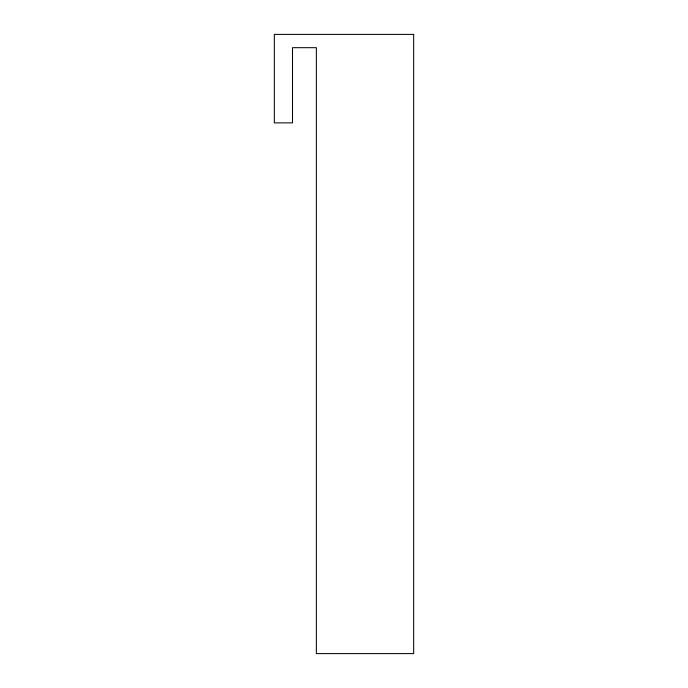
<?xml version="1.0" encoding="UTF-8"?>
<svg xmlns="http://www.w3.org/2000/svg" width="688" height="688" viewBox="0 0 688 688"><rect width="100%" height="100%" fill="white"/><g stroke="black" fill="none" stroke-linecap="round" stroke-linejoin="round"><path stroke-width="1.03" d="M413.66 34.4L274.34 34.4L274.34 122.877L292.503 122.877L292.503 47.687L316.36 47.687L316.36 653.6L413.66 653.6L413.66 34.4"/></g></svg>
